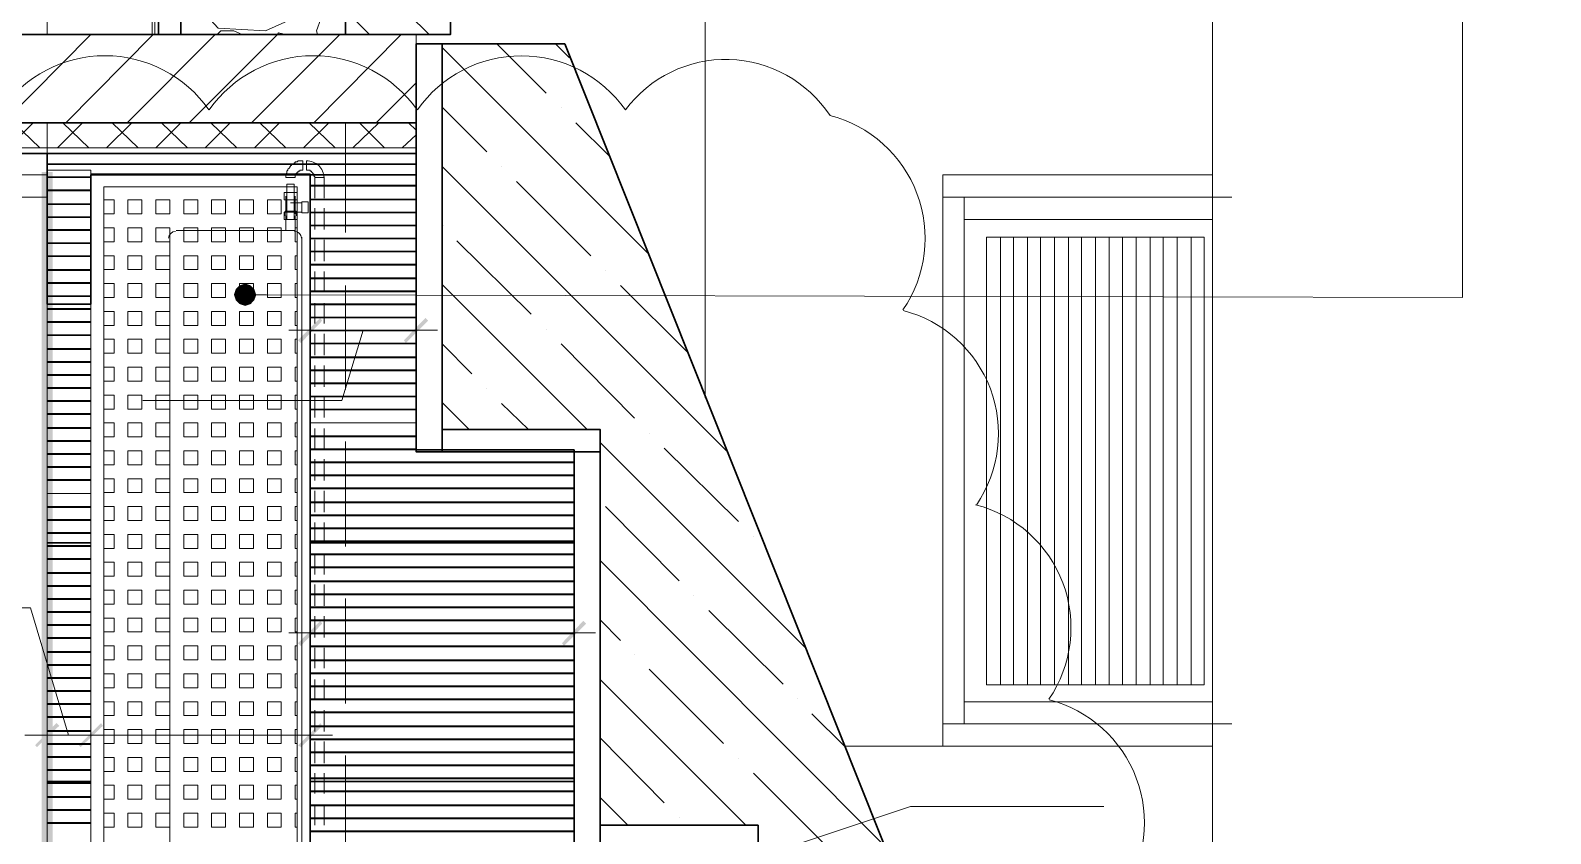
# Model space of a CAD drawing. Header units: millimetres. Extents: x -356862 to 418287, y 0 to 839748.
# Drawn here: x 35.966 to 38.692, y 13.884 to 15.324 of the extents above; entities that cross this region are included whole.
import ezdxf

# ---------------------------------------------------------------- set-up
doc = ezdxf.new("R2010")
doc.units = ezdxf.units.MM
doc.layers.add('PDF _Геометрия', color=7, linetype='Continuous', true_color=0xbababa)
doc.layers.add('PDF _Сплошная заливка', color=7, linetype='Continuous', true_color=0xf50000)

msp = doc.modelspace()

# ---------------------------------------------------------------- linework, layer by layer
at = {"layer": 'PDF _Геометрия', "color": 7, "lineweight": 5}
for points in [[(38.0859, 18.4717), (38.0859, 18.4034), (38.0859, 15.5352), (37.9709, 15.5068), (38.1992, 15.4502), (38.0859, 15.4218), (38.0859, 12.5519), (38.0859, 12.4836)], [(36.1843, 17.6784), (36.1843, 15.3168)], [(36.1893, 17.6784), (36.1893, 15.3168)], [(35.996, 17.3251), (35.996, 15.3168)], [(37.1759, 14.6652), (37.1759, 15.8518)], [(33.8694, 15.0652), (35.996, 15.0652), (35.996, 15.1585)], [(36.531, 15.1585), (36.531, 14.9619)], [(35.996, 15.0652), (35.996, 13.5452)], [(37.6026, 14.0402), (37.6026, 15.0652), (38.0859, 15.0652)], [(36.531, 14.8669), (36.531, 14.6802)], [(36.531, 14.5869), (36.531, 14.3985)], [(36.531, 14.3052), (36.531, 14.1169)], [(36.531, 14.0236), (36.531, 13.8369)], [(38.0859, 14.0402), (37.4259, 14.0402)]]:
    msp.add_lwpolyline(points, dxfattribs=at)
at = {"layer": 'PDF _Геометрия', "color": 7, "lineweight": 30}
for points in [[(38.0859, 16.0485), (36.7193, 16.0485), (36.7193, 17.8751), (36.531, 17.8751), (36.531, 15.3168), (36.7193, 15.3168), (36.7193, 15.8518), (38.0859, 15.8518)], [(36.196, 17.6784), (36.196, 15.3168), (36.236, 15.3168), (36.236, 17.6784)]]:
    msp.add_lwpolyline(points, dxfattribs=at)
at = {"layer": 'PDF _Геометрия', "color": 251, "lineweight": 20, "true_color": 0x545454}
msp.add_lwpolyline([(36.371, 14.8502), (36.3893, 14.8502), (38.5342, 14.8452), (38.5342, 14.9185), (38.5342, 17.0851)], dxfattribs=at)
at = {"layer": 'PDF _Геометрия', "lineweight": 5}
for points in [[(36.236, 15.4018), (36.3026, 15.3285), (36.3876, 15.3235), (36.4626, 15.3568), (36.4676, 15.4402), (36.3993, 15.5285), (36.2993, 15.5602), (36.236, 15.5218)], [(36.681, 15.3168), (36.531, 15.4652)], [(36.481, 15.3168), (36.4793, 15.3235), (36.5026, 15.3885), (36.531, 15.4018)], [(36.5743, 15.3168), (36.531, 15.3602)], [(36.346, 15.3168), (36.331, 15.3235), (36.3076, 15.3235), (36.301, 15.3168)], [(36.0743, 15.3168), (35.9177, 15.1585)], [(36.186, 15.3168), (36.0293, 15.1585)], [(36.2976, 15.3168), (36.1393, 15.1585)], [(36.251, 15.1585), (36.4093, 15.3168), (36.411, 15.3202), (36.4243, 15.3168)], [(36.521, 15.3168), (36.3626, 15.1585)], [(36.631, 15.3168), (36.4743, 15.1585)], [(36.891, 15.2118), (36.8026, 15.3002)], [(36.9326, 15.2752), (36.9076, 15.3002)], [(37.0743, 14.9235), (36.7043, 15.2935)], [(36.6576, 15.2302), (36.586, 15.1585)], [(36.7843, 15.1068), (36.7043, 15.1868)], [(36.9176, 15.1852), (36.9176, 15.1852)], [(37.0043, 15.0985), (36.9443, 15.1585)], [(37.2143, 14.5702), (36.7043, 15.0802)], [(36.811, 15.0802), (36.811, 15.0802)], [(36.971, 14.9202), (36.8376, 15.0535)], [(36.706, 14.9735), (36.706, 14.9735)], [(36.216, 14.9535), (36.216, 13.7169)], [(36.441, 14.9652), (36.2277, 14.9652)], [(36.4526, 13.7169), (36.4526, 14.9535)], [(36.8643, 14.8152), (36.731, 14.9469)], [(36.9976, 14.8935), (36.9976, 14.8935)], [(36.9643, 14.6085), (36.7043, 14.8685)], [(37.1443, 14.7469), (37.0243, 14.8669)], [(36.891, 14.7885), (36.891, 14.7885)], [(36.7576, 14.7085), (36.7043, 14.7619)], [(37.0493, 14.6285), (36.9176, 14.7619)], [(36.7843, 14.6819), (36.7843, 14.6819)], [(36.7526, 14.6085), (36.7043, 14.6569)], [(36.8593, 14.6085), (36.811, 14.6552)], [(37.076, 14.6019), (37.076, 14.6019)], [(37.3559, 14.2169), (36.9876, 14.5852)], [(37.2359, 14.4435), (37.1026, 14.5752)], [(37.1293, 14.3369), (36.9976, 14.4702)], [(37.2626, 14.4169), (37.2626, 14.4169)], [(37.4959, 13.8636), (36.9876, 14.3735)], [(37.1559, 14.3102), (37.1559, 14.3102)], [(37.0243, 14.2302), (36.9876, 14.2669)], [(37.3159, 14.1519), (37.1826, 14.2835)], [(37.0493, 14.2052), (37.0493, 14.2052)], [(37.2093, 14.0452), (37.076, 14.1785)], [(37.2493, 13.8986), (36.9876, 14.1602)], [(37.3409, 14.1252), (37.3409, 14.1252)], [(37.4259, 14.0402), (37.3676, 14.0986)], [(37.1026, 13.9386), (36.9876, 14.0552)], [(37.2359, 14.0186), (37.2359, 14.0186)], [(37.3943, 13.8602), (37.2626, 13.9919)], [(37.0376, 13.8986), (36.9876, 13.9486)], [(37.1293, 13.9119), (37.1293, 13.9119)]]:
    msp.add_lwpolyline(points, dxfattribs=at)
at = {"layer": 'PDF _Геометрия', "color": 8, "lineweight": 30, "true_color": 0x767676}
msp.add_lwpolyline([(36.531, 15.3168), (35.556, 15.3168), (35.556, 15.1585), (36.6576, 15.1585)], dxfattribs=at)
at = {"layer": 'PDF _Геометрия', "color": 7, "lineweight": 9}
msp.add_lwpolyline([(36.6576, 15.1585), (36.6576, 15.3168)], dxfattribs=at)
at = {"layer": 'PDF _Геометрия', "color": 7, "lineweight": 30}
for points in [[(36.6576, 15.3002), (36.6576, 14.5685), (36.7043, 14.5685), (36.7043, 15.3002)], [(39.5392, 8.2288), (39.5392, 7.5205), (40.0258, 7.5205), (36.9243, 15.3002), (36.7043, 15.3002), (36.7043, 14.6085), (36.9876, 14.6085), (36.9876, 13.8986), (37.2709, 13.8986), (37.2709, 13.1903), (37.5543, 13.1903), (37.5543, 12.482), (37.8376, 12.482), (37.8376, 11.772), (38.1209, 11.772), (38.1209, 11.0637), (38.4059, 11.0637), (38.4059, 10.3554), (38.6892, 10.3554), (38.6892, 9.6471), (38.9725, 9.6471), (38.9725, 8.9371), (39.2559, 8.9371), (39.2559, 8.2288)], [(36.7043, 14.5685), (36.9876, 14.5685), (36.9876, 14.6085), (36.7043, 14.6085)], [(36.941, 14.5685), (36.941, 13.8602), (36.9876, 13.8602), (36.9876, 14.5685)], [(36.9876, 13.8602), (37.2709, 13.8602), (37.2709, 13.8986), (36.9876, 13.8986)]]:
    msp.add_lwpolyline(points, close=True, dxfattribs=at)
at = {"layer": 'PDF _Геометрия', "color": 1, "lineweight": 20}
msp.add_lwpolyline([(37.4001, 15.1716, 0.52057), (37.033, 15.1816, 0.520571), (36.6601, 15.1819)], format="xyb", dxfattribs=at)
at = {"layer": 'PDF _Геометрия', "color": 84, "lineweight": 20, "true_color": 0x269900}
msp.add_lwpolyline([(36.6576, 15.1585), (36.6576, 15.1135), (35.556, 15.1135), (35.556, 15.1585)], close=True, dxfattribs=at)
at = {"layer": 'PDF _Геометрия', "color": 84, "lineweight": 30, "true_color": 0x269900}
msp.add_lwpolyline([(36.6576, 15.1585), (36.6576, 15.1035), (35.556, 15.1035), (35.556, 15.1585)], dxfattribs=at)
at = {"layer": 'PDF _Геометрия', "color": 92, "lineweight": 5, "true_color": 0x00b800}
for points in [[(35.971, 15.1585), (35.926, 15.1135)], [(35.9827, 15.1135), (35.936, 15.1585)], [(36.0593, 15.1585), (36.0143, 15.1135)], [(36.071, 15.1135), (36.0243, 15.1585)], [(36.1477, 15.1585), (36.1027, 15.1135)], [(36.1593, 15.1135), (36.1127, 15.1585)], [(36.236, 15.1585), (36.191, 15.1135)], [(36.2477, 15.1135), (36.201, 15.1585)], [(36.3243, 15.1585), (36.2793, 15.1135)], [(36.336, 15.1135), (36.2893, 15.1585)], [(36.4126, 15.1585), (36.3676, 15.1135)], [(36.4243, 15.1135), (36.3776, 15.1585)], [(36.501, 15.1585), (36.456, 15.1135)], [(36.5126, 15.1135), (36.466, 15.1585)], [(36.591, 15.1585), (36.5443, 15.1135)], [(36.601, 15.1135), (36.556, 15.1585)], [(36.6576, 15.1368), (36.6326, 15.1135)], [(36.6576, 15.1452), (36.6443, 15.1585)]]:
    msp.add_lwpolyline(points, dxfattribs=at)
at = {"layer": 'PDF _Геометрия', "color": 150, "lineweight": 30, "true_color": 0x0080ff}
for points in [[(35.996, 15.1035), (36.6576, 15.1035), (36.6576, 15.0652), (36.0743, 15.0652), (36.0743, 14.8335), (35.996, 14.8335)], [(36.941, 13.8636), (36.941, 14.1002), (36.941, 14.3352), (36.941, 14.5719), (36.6576, 14.5719), (36.6576, 14.8085), (36.6576, 15.0452), (36.6576, 15.0652), (36.4676, 15.0652), (36.4676, 13.5486), (36.941, 13.5486)]]:
    msp.add_lwpolyline(points, close=True, dxfattribs=at)
at = {"layer": 'PDF _Геометрия', "color": 254, "lineweight": 5, "true_color": 0xdcdcdc}
for points in [[(36.6576, 15.0852), (35.996, 15.0852)], [(36.6576, 15.0468), (36.4676, 15.0468)], [(36.6576, 15.0202), (36.4676, 15.0202)], [(36.6576, 14.9968), (36.4676, 14.9968)], [(36.6576, 14.9735), (36.4676, 14.9735)], [(36.6576, 14.9519), (36.4676, 14.9519)], [(37.7059, 14.9535), (37.7059, 14.1502)], [(37.7293, 14.9535), (37.7293, 14.1502)], [(37.7543, 14.9535), (37.7543, 14.1502)], [(37.7776, 14.9535), (37.7776, 14.1502)], [(37.8026, 14.9535), (37.8026, 14.1502)], [(37.8276, 14.9535), (37.8276, 14.1502)], [(37.8509, 14.9535), (37.8509, 14.1502)], [(37.8759, 14.9535), (37.8759, 14.1502)], [(37.9009, 14.9535), (37.9009, 14.1502)], [(37.9243, 14.9535), (37.9243, 14.1502)], [(37.9492, 14.9535), (37.9492, 14.1502)], [(37.9742, 14.9535), (37.9742, 14.1502)], [(37.9976, 14.9535), (37.9976, 14.1502)], [(38.0226, 14.9535), (38.0226, 14.1502)], [(38.0476, 14.9535), (38.0476, 14.1502)], [(36.6576, 14.9285), (36.4676, 14.9285)], [(36.6576, 14.9052), (36.4676, 14.9052)], [(36.6576, 14.8785), (36.4676, 14.8785)], [(36.6576, 14.8552), (36.4676, 14.8552)], [(36.6576, 14.8319), (36.4676, 14.8319)], [(36.0743, 14.8252), (35.996, 14.8252)], [(36.6576, 14.8102), (36.4676, 14.8102)], [(36.0743, 14.8019), (35.996, 14.8019)], [(36.0743, 14.7785), (35.996, 14.7785)], [(36.6576, 14.7869), (36.4676, 14.7869)], [(36.0743, 14.7519), (35.996, 14.7519)], [(36.6576, 14.7635), (36.4676, 14.7635)], [(36.0743, 14.7285), (35.996, 14.7285)], [(36.6576, 14.7369), (36.4676, 14.7369)], [(36.0743, 14.7052), (35.996, 14.7052)], [(36.6576, 14.7135), (36.4676, 14.7135)], [(36.0743, 14.6835), (35.996, 14.6835)], [(36.6576, 14.6902), (36.4676, 14.6902)], [(36.6576, 14.6685), (36.4676, 14.6685)], [(36.0743, 14.6602), (35.996, 14.6602)], [(36.6576, 14.6452), (36.4676, 14.6452)], [(36.0743, 14.6369), (35.996, 14.6369)], [(36.6576, 14.6202), (36.4676, 14.6202)], [(36.0743, 14.6102), (35.996, 14.6102)], [(36.0743, 14.5869), (35.996, 14.5869)], [(36.6576, 14.5952), (36.4676, 14.5952)], [(36.0743, 14.5635), (35.996, 14.5635)], [(36.6576, 14.5719), (36.4676, 14.5719)], [(36.0743, 14.5419), (35.996, 14.5419)], [(36.941, 14.5502), (36.4676, 14.5502)], [(36.0743, 14.5185), (35.996, 14.5185)], [(36.941, 14.5269), (36.4676, 14.5269)], [(36.0743, 14.4935), (35.996, 14.4935)], [(36.941, 14.5035), (36.4676, 14.5035)], [(36.0743, 14.4685), (35.996, 14.4685)], [(36.941, 14.4769), (36.4676, 14.4769)], [(36.941, 14.4535), (36.4676, 14.4535)], [(36.0743, 14.4452), (35.996, 14.4452)], [(36.0743, 14.4235), (35.996, 14.4235)], [(36.941, 14.4302), (36.4676, 14.4302)], [(36.0743, 14.4002), (35.996, 14.4002)], [(36.941, 14.4085), (36.4676, 14.4085)], [(36.0743, 14.3769), (35.996, 14.3769)], [(36.941, 14.3852), (36.4676, 14.3852)], [(36.0743, 14.3502), (35.996, 14.3502)], [(36.941, 14.3619), (36.4676, 14.3619)], [(36.0743, 14.3269), (35.996, 14.3269)], [(36.941, 14.3352), (36.4676, 14.3352)], [(36.0743, 14.3035), (35.996, 14.3035)], [(36.941, 14.3119), (36.4676, 14.3119)], [(36.941, 14.2885), (36.4676, 14.2885)], [(36.0743, 14.2819), (35.996, 14.2819)], [(36.941, 14.2669), (36.4676, 14.2669)], [(36.0743, 14.2585), (35.996, 14.2585)], [(36.0743, 14.2352), (35.996, 14.2352)], [(36.941, 14.2435), (36.4676, 14.2435)], [(36.0743, 14.2085), (35.996, 14.2085)], [(36.941, 14.2202), (36.4676, 14.2202)], [(36.0743, 14.1852), (35.996, 14.1852)], [(36.941, 14.1935), (36.4676, 14.1935)], [(36.0743, 14.1619), (35.996, 14.1619)], [(36.941, 14.1702), (36.4676, 14.1702)], [(36.0743, 14.1402), (35.996, 14.1402)], [(36.941, 14.1486), (36.4676, 14.1486)], [(36.941, 14.1252), (36.4676, 14.1252)], [(36.0743, 14.1169), (35.996, 14.1169)], [(36.941, 14.1019), (36.4676, 14.1019)], [(36.0743, 14.0936), (35.996, 14.0936)], [(36.941, 14.0752), (36.4676, 14.0752)], [(36.0743, 14.0669), (35.996, 14.0669)], [(36.0743, 14.0436), (35.996, 14.0436)], [(36.941, 14.0519), (36.4676, 14.0519)], [(36.0743, 14.0219), (35.996, 14.0219)], [(36.941, 14.0286), (36.4676, 14.0286)], [(36.0743, 13.9986), (35.996, 13.9986)], [(36.941, 14.0069), (36.4676, 14.0069)], [(36.0743, 13.9752), (35.996, 13.9752)], [(36.941, 13.9836), (36.4676, 13.9836)], [(36.941, 13.9602), (36.4676, 13.9602)], [(36.0743, 13.9486), (35.996, 13.9486)], [(36.941, 13.9336), (36.4676, 13.9336)], [(36.0743, 13.9252), (35.996, 13.9252)], [(36.941, 13.9102), (36.4676, 13.9102)], [(36.0743, 13.9019), (35.996, 13.9019)], [(36.941, 13.8869), (36.4676, 13.8869)]]:
    msp.add_lwpolyline(points, dxfattribs=at)
for points in [[(35.996, 15.0835), (36.6576, 15.0835)], [(35.996, 15.0618), (36.0743, 15.0618)], [(35.996, 15.0602), (36.0743, 15.0602)], [(35.996, 15.0602), (36.0743, 15.0602)], [(35.996, 15.0385), (36.0743, 15.0385)], [(35.996, 15.0368), (36.0743, 15.0368)], [(35.996, 15.0368), (36.0743, 15.0368)], [(36.4676, 15.0452), (36.6576, 15.0452)], [(35.996, 15.0135), (36.0743, 15.0135)], [(35.996, 15.0135), (36.0743, 15.0135)], [(35.996, 15.0118), (36.0743, 15.0118)], [(36.4676, 15.0218), (36.6576, 15.0218)], [(36.4676, 14.9985), (36.6576, 14.9985)], [(35.996, 14.9902), (36.0743, 14.9902)], [(35.996, 14.9902), (36.0743, 14.9902)], [(35.996, 14.9885), (36.0743, 14.9885)], [(36.4676, 14.9752), (36.6576, 14.9752)], [(35.996, 14.9669), (36.0743, 14.9669)], [(35.996, 14.9669), (36.0743, 14.9669)], [(35.996, 14.9652), (36.0743, 14.9652)], [(35.996, 14.9435), (36.0743, 14.9435)], [(35.996, 14.9419), (36.0743, 14.9419)], [(35.996, 14.9419), (36.0743, 14.9419)], [(36.4676, 14.9502), (36.6576, 14.9502)], [(37.6809, 14.9535), (38.0709, 14.9535), (38.0709, 14.1502), (37.6809, 14.1502)], [(35.996, 14.9202), (36.0743, 14.9202)], [(35.996, 14.9185), (36.0743, 14.9185)], [(35.996, 14.9185), (36.0743, 14.9185)], [(36.4676, 14.9269), (36.6576, 14.9269)], [(35.996, 14.8952), (36.0743, 14.8952)], [(35.996, 14.8952), (36.0743, 14.8952)], [(35.996, 14.8935), (36.0743, 14.8935)], [(36.4676, 14.9035), (36.6576, 14.9035)], [(35.996, 14.8719), (36.0743, 14.8719)], [(35.996, 14.8719), (36.0743, 14.8719)], [(35.996, 14.8702), (36.0743, 14.8702)], [(36.4676, 14.8802), (36.6576, 14.8802)], [(35.996, 14.8485), (36.0743, 14.8485)], [(35.996, 14.8485), (36.0743, 14.8485)], [(35.996, 14.8469), (36.0743, 14.8469)], [(36.4676, 14.8569), (36.6576, 14.8569)], [(36.4676, 14.8335), (36.6576, 14.8335)], [(35.996, 14.8235), (36.0743, 14.8235)], [(36.4676, 14.8085), (36.6576, 14.8085)], [(35.996, 14.8002), (36.0743, 14.8002)], [(35.996, 14.7769), (36.0743, 14.7769)], [(36.4676, 14.7852), (36.6576, 14.7852)], [(35.996, 14.7535), (36.0743, 14.7535)], [(36.4676, 14.7619), (36.6576, 14.7619)], [(35.996, 14.7302), (36.0743, 14.7302)], [(36.4676, 14.7385), (36.6576, 14.7385)], [(35.996, 14.7069), (36.0743, 14.7069)], [(36.4676, 14.7152), (36.6576, 14.7152)], [(35.996, 14.6819), (36.0743, 14.6819)], [(36.4676, 14.6919), (36.6576, 14.6919)], [(35.996, 14.6585), (36.0743, 14.6585)], [(36.4676, 14.6669), (36.6576, 14.6669)], [(36.4676, 14.6435), (36.6576, 14.6435)], [(35.996, 14.6352), (36.0743, 14.6352)], [(36.4676, 14.6202), (36.6576, 14.6202)], [(35.996, 14.6119), (36.0743, 14.6119)], [(35.996, 14.5885), (36.0743, 14.5885)], [(36.4676, 14.5969), (36.6576, 14.5969)], [(35.996, 14.5652), (36.0743, 14.5652)], [(36.4676, 14.5735), (36.6576, 14.5735)], [(35.996, 14.5402), (36.0743, 14.5402)], [(36.4676, 14.5485), (36.941, 14.5485)], [(35.996, 14.5169), (36.0743, 14.5169)], [(36.4676, 14.5252), (36.941, 14.5252)], [(35.996, 14.4935), (36.0743, 14.4935)], [(36.4676, 14.5019), (36.941, 14.5019)], [(36.4676, 14.4785), (36.941, 14.4785)], [(35.996, 14.4702), (36.0743, 14.4702)], [(36.4676, 14.4552), (36.941, 14.4552)], [(35.996, 14.4469), (36.0743, 14.4469)], [(36.4676, 14.4319), (36.941, 14.4319)], [(35.996, 14.4219), (36.0743, 14.4219)], [(35.996, 14.3985), (36.0743, 14.3985)], [(36.4676, 14.4069), (36.941, 14.4069)], [(35.996, 14.3752), (36.0743, 14.3752)], [(36.4676, 14.3835), (36.941, 14.3835)], [(35.996, 14.3519), (36.0743, 14.3519)], [(36.4676, 14.3602), (36.941, 14.3602)], [(35.996, 14.3285), (36.0743, 14.3285)], [(36.4676, 14.3369), (36.941, 14.3369)], [(36.4676, 14.3135), (36.941, 14.3135)], [(35.996, 14.3052), (36.0743, 14.3052)], [(36.4676, 14.2902), (36.941, 14.2902)], [(35.996, 14.2802), (36.0743, 14.2802)], [(36.4676, 14.2652), (36.941, 14.2652)], [(35.996, 14.2569), (36.0743, 14.2569)], [(35.996, 14.2335), (36.0743, 14.2335)], [(36.4676, 14.2419), (36.941, 14.2419)], [(35.996, 14.2102), (36.0743, 14.2102)], [(36.4676, 14.2185), (36.941, 14.2185)], [(35.996, 14.1869), (36.0743, 14.1869)], [(36.4676, 14.1952), (36.941, 14.1952)], [(35.996, 14.1636), (36.0743, 14.1636)], [(36.4676, 14.1719), (36.941, 14.1719)], [(35.996, 14.1386), (36.0743, 14.1386)], [(36.4676, 14.1469), (36.941, 14.1469)], [(36.4676, 14.1236), (36.941, 14.1236)], [(35.996, 14.1152), (36.0743, 14.1152)], [(36.4676, 14.1002), (36.941, 14.1002)], [(35.996, 14.0919), (36.0743, 14.0919)], [(35.996, 14.0686), (36.0743, 14.0686)], [(36.4676, 14.0769), (36.941, 14.0769)], [(35.996, 14.0452), (36.0743, 14.0452)], [(36.4676, 14.0536), (36.941, 14.0536)], [(35.996, 14.0202), (36.0743, 14.0202)], [(36.4676, 14.0302), (36.941, 14.0302)], [(35.996, 13.9969), (36.0743, 13.9969)], [(36.4676, 14.0052), (36.941, 14.0052)], [(35.996, 13.9736), (36.0743, 13.9736)], [(36.4676, 13.9819), (36.941, 13.9819)], [(35.996, 13.9502), (36.0743, 13.9502)], [(36.4676, 13.9586), (36.941, 13.9586)], [(36.4676, 13.9352), (36.941, 13.9352)], [(35.996, 13.9269), (36.0743, 13.9269)], [(36.4676, 13.9119), (36.941, 13.9119)], [(35.996, 13.9036), (36.0743, 13.9036)], [(36.4676, 13.8886), (36.941, 13.8886)]]:
    msp.add_lwpolyline(points, close=True, dxfattribs=at)
at = {"layer": 'PDF _Геометрия', "color": 1, "lineweight": 5}
for points in [[(36.426, 15.0602), (36.4243, 15.0602), (36.441, 15.0602), (36.441, 15.0618), (36.441, 15.0635), (36.441, 15.0652), (36.4426, 15.0652), (36.4426, 15.0668), (36.4426, 15.0685), (36.4443, 15.0685), (36.4443, 15.0702), (36.446, 15.0702), (36.446, 15.0718), (36.4476, 15.0718), (36.4493, 15.0718), (36.4493, 15.0735), (36.451, 15.0735), (36.4526, 15.0735), (36.4543, 15.0735), (36.4543, 15.0902), (36.4526, 15.0902), (36.451, 15.0902), (36.4493, 15.0902), (36.4476, 15.0902), (36.446, 15.0902), (36.4443, 15.0885), (36.4426, 15.0885), (36.441, 15.0885), (36.441, 15.0868), (36.4393, 15.0868), (36.4393, 15.0852), (36.4376, 15.0852), (36.436, 15.0852), (36.436, 15.0835), (36.4343, 15.0835), (36.4343, 15.0818), (36.4326, 15.0818), (36.4326, 15.0802), (36.431, 15.0802), (36.431, 15.0785), (36.4293, 15.0768), (36.4276, 15.0752), (36.4276, 15.0735), (36.426, 15.0718), (36.426, 15.0702), (36.426, 15.0685), (36.4243, 15.0668), (36.4243, 15.0652), (36.4243, 15.0635), (36.4243, 15.0618), (36.4243, 15.0602)], [(36.4543, 15.0902), (36.4543, 15.0902)], [(36.461, 15.0902), (36.461, 15.0902)], [(36.4543, 15.0735), (36.4543, 15.0735)], [(36.461, 15.0735), (36.461, 15.0735)], [(36.4243, 15.0268), (36.4243, 15.0002)], [(36.4526, 14.9985), (36.4393, 14.9985), (36.4393, 14.9852), (36.4393, 15.0485), (36.4326, 15.0485), (36.426, 15.0485), (36.426, 14.9852), (36.426, 14.9985)], [(36.426, 15.0335), (36.426, 15.0202)], [(36.4393, 15.0335), (36.4393, 15.0202)], [(36.441, 15.0002), (36.441, 15.0268)], [(36.4426, 14.9919), (36.4426, 15.0002), (36.4326, 15.0002), (36.4226, 15.0002), (36.4226, 14.9919)], [(36.4526, 15.0152), (36.4326, 15.0152)]]:
    msp.add_lwpolyline(points, dxfattribs=at)
msp.add_lwpolyline([(36.461, 15.0902), (36.461, 15.0735), (36.4626, 15.0735), (36.4643, 15.0735), (36.466, 15.0735), (36.4676, 15.0735), (36.4676, 15.0718), (36.4693, 15.0718), (36.471, 15.0702), (36.4726, 15.0685), (36.4726, 15.0668), (36.4743, 15.0668), (36.4743, 15.0652), (36.4743, 15.0635), (36.476, 15.0618), (36.476, 15.0602), (36.4926, 15.0602, 0.414214)], format="xyb", close=True, dxfattribs=at)
at = {"layer": 'PDF _Геометрия', "color": 161, "lineweight": 9, "true_color": 0x7f9fff}
msp.add_lwpolyline([(35.996, 13.5452), (35.996, 15.0735), (36.0743, 15.0735), (36.0743, 13.5452)], close=True, dxfattribs=at)
at = {"layer": 'PDF _Геометрия', "color": 6, "lineweight": 9}
for points in [[(36.0743, 13.5452), (36.0743, 15.0668), (36.4676, 15.0668), (36.4676, 13.5452)], [(36.0977, 13.5686), (36.0977, 15.0435), (36.4443, 15.0435), (36.4443, 13.5686)]]:
    msp.add_lwpolyline(points, close=True, dxfattribs=at)
at = {"layer": 'PDF _Геометрия', "color": 252, "lineweight": 5, "true_color": 0x989898}
for points in [[(36.4926, 15.0235), (36.4926, 15.0602), (36.4843, 15.0602), (36.476, 15.0602), (36.476, 15.0235)], [(35.996, 15.0252), (35.936, 15.0252)], [(38.1209, 14.0802), (37.6026, 14.0802), (37.6409, 14.0802), (37.6409, 15.0252), (37.6026, 15.0252), (38.1209, 15.0252)], [(38.0859, 14.9852), (37.6409, 14.9852), (37.6409, 15.0252), (38.0859, 15.0252)], [(36.476, 15.0052), (36.476, 14.9669)], [(36.4926, 14.9669), (36.4926, 15.0052)], [(36.4243, 14.9919), (36.4243, 14.9652)], [(36.441, 14.9652), (36.441, 14.9919)], [(36.476, 14.9485), (36.476, 14.9102)], [(36.4926, 14.9102), (36.4926, 14.9485)], [(36.476, 14.8919), (36.476, 14.8552)], [(36.4926, 14.8552), (36.4926, 14.8919)], [(36.476, 14.8352), (36.476, 14.7985)], [(36.4926, 14.7985), (36.4926, 14.8352)], [(36.476, 14.7802), (36.476, 14.7419)], [(36.4926, 14.7419), (36.4926, 14.7802)], [(36.476, 14.7235), (36.476, 14.6852)], [(36.4926, 14.6852), (36.4926, 14.7235)], [(36.476, 14.6669), (36.476, 14.6302)], [(36.4926, 14.6302), (36.4926, 14.6669)], [(36.476, 14.6102), (36.476, 14.5735)], [(36.4926, 14.5735), (36.4926, 14.6102)], [(36.476, 14.5552), (36.476, 14.5169)], [(36.4926, 14.5169), (36.4926, 14.5552)], [(36.476, 14.4985), (36.476, 14.4602)], [(36.4926, 14.4602), (36.4926, 14.4985)], [(36.476, 14.4419), (36.476, 14.4052)], [(36.4926, 14.4052), (36.4926, 14.4419)], [(36.476, 14.3852), (36.476, 14.3485)], [(36.4926, 14.3485), (36.4926, 14.3852)], [(36.476, 14.3302), (36.476, 14.2919)], [(36.4926, 14.2919), (36.4926, 14.3302)], [(36.476, 14.2735), (36.476, 14.2352)], [(36.4926, 14.2352), (36.4926, 14.2735)], [(36.476, 14.2169), (36.476, 14.1802)], [(36.4926, 14.1802), (36.4926, 14.2169)], [(36.476, 14.1602), (36.476, 14.1236)], [(36.4926, 14.1236), (36.4926, 14.1602)], [(36.476, 14.1052), (36.476, 14.0669)], [(36.4926, 14.0669), (36.4926, 14.1052)], [(38.0859, 14.0802), (37.6409, 14.0802), (37.6409, 14.1202), (38.0859, 14.1202)], [(36.476, 14.0486), (36.476, 14.0102)], [(36.4926, 14.0102), (36.4926, 14.0486)], [(36.476, 13.9919), (36.476, 13.9552)], [(36.4926, 13.9552), (36.4926, 13.9919)], [(36.476, 13.9352), (36.476, 13.8986)], [(36.4926, 13.8986), (36.4926, 13.9352)]]:
    msp.add_lwpolyline(points, dxfattribs=at)
at = {"layer": 'PDF _Геометрия', "color": 1, "lineweight": 5}
for points in [[(36.4443, 15.0202), (36.4393, 15.0202), (36.426, 15.0202), (36.421, 15.0202), (36.421, 15.0335), (36.426, 15.0335), (36.4393, 15.0335), (36.4443, 15.0335)], [(36.421, 14.9852), (36.421, 14.9985), (36.426, 14.9985), (36.4393, 14.9985), (36.4443, 14.9985), (36.4443, 14.9852), (36.4393, 14.9852), (36.426, 14.9852)], [(36.4526, 14.9968), (36.4643, 14.9968), (36.4643, 15.0168), (36.4526, 15.0168)]]:
    msp.add_lwpolyline(points, close=True, dxfattribs=at)
at = {"layer": 'PDF _Геометрия', "color": 6, "lineweight": 5}
for points in [[(36.0977, 14.9952), (36.116, 14.9952), (36.116, 15.0202), (36.0977, 15.0202)], [(36.4443, 14.9952), (36.441, 14.9952), (36.441, 15.0202), (36.4443, 15.0202)], [(36.0977, 14.9452), (36.116, 14.9452), (36.116, 14.9702), (36.0977, 14.9702)], [(36.4443, 14.9452), (36.441, 14.9452), (36.441, 14.9702), (36.4443, 14.9702)], [(36.0977, 14.8952), (36.116, 14.8952), (36.116, 14.9202), (36.0977, 14.9202)], [(36.4443, 14.8952), (36.441, 14.8952), (36.441, 14.9202), (36.4443, 14.9202)], [(36.0977, 14.8452), (36.116, 14.8452), (36.116, 14.8702), (36.0977, 14.8702)], [(36.4443, 14.8452), (36.441, 14.8452), (36.441, 14.8702), (36.4443, 14.8702)], [(36.0977, 14.7952), (36.116, 14.7952), (36.116, 14.8202), (36.0977, 14.8202)], [(36.4443, 14.7952), (36.441, 14.7952), (36.441, 14.8202), (36.4443, 14.8202)], [(36.0977, 14.7452), (36.116, 14.7452), (36.116, 14.7702), (36.0977, 14.7702)], [(36.4443, 14.7452), (36.441, 14.7452), (36.441, 14.7702), (36.4443, 14.7702)], [(36.0977, 14.6952), (36.116, 14.6952), (36.116, 14.7202), (36.0977, 14.7202)], [(36.4443, 14.6952), (36.441, 14.6952), (36.441, 14.7202), (36.4443, 14.7202)], [(36.0977, 14.6452), (36.116, 14.6452), (36.116, 14.6702), (36.0977, 14.6702)], [(36.4443, 14.6452), (36.441, 14.6452), (36.441, 14.6702), (36.4443, 14.6702)], [(36.0977, 14.5952), (36.116, 14.5952), (36.116, 14.6202), (36.0977, 14.6202)], [(36.4443, 14.5952), (36.441, 14.5952), (36.441, 14.6202), (36.4443, 14.6202)], [(36.0977, 14.5452), (36.116, 14.5452), (36.116, 14.5702), (36.0977, 14.5702)], [(36.4443, 14.5452), (36.441, 14.5452), (36.441, 14.5702), (36.4443, 14.5702)], [(36.0977, 14.4952), (36.116, 14.4952), (36.116, 14.5202), (36.0977, 14.5202)], [(36.4443, 14.4952), (36.441, 14.4952), (36.441, 14.5202), (36.4443, 14.5202)], [(36.0977, 14.4452), (36.116, 14.4452), (36.116, 14.4702), (36.0977, 14.4702)], [(36.4443, 14.4452), (36.441, 14.4452), (36.441, 14.4702), (36.4443, 14.4702)], [(36.0977, 14.3952), (36.116, 14.3952), (36.116, 14.4202), (36.0977, 14.4202)], [(36.4443, 14.3952), (36.441, 14.3952), (36.441, 14.4202), (36.4443, 14.4202)], [(36.0977, 14.3452), (36.116, 14.3452), (36.116, 14.3702), (36.0977, 14.3702)], [(36.4443, 14.3452), (36.441, 14.3452), (36.441, 14.3702), (36.4443, 14.3702)], [(36.0977, 14.2952), (36.116, 14.2952), (36.116, 14.3202), (36.0977, 14.3202)], [(36.4443, 14.2952), (36.441, 14.2952), (36.441, 14.3202), (36.4443, 14.3202)], [(36.0977, 14.2452), (36.116, 14.2452), (36.116, 14.2702), (36.0977, 14.2702)], [(36.4443, 14.2452), (36.441, 14.2452), (36.441, 14.2702), (36.4443, 14.2702)], [(36.0977, 14.1952), (36.116, 14.1952), (36.116, 14.2202), (36.0977, 14.2202)], [(36.4443, 14.1952), (36.441, 14.1952), (36.441, 14.2202), (36.4443, 14.2202)], [(36.0977, 14.1452), (36.116, 14.1452), (36.116, 14.1702), (36.0977, 14.1702)], [(36.4443, 14.1452), (36.441, 14.1452), (36.441, 14.1702), (36.4443, 14.1702)], [(36.0977, 14.0952), (36.116, 14.0952), (36.116, 14.1202), (36.0977, 14.1202)], [(36.4443, 14.0952), (36.441, 14.0952), (36.441, 14.1202), (36.4443, 14.1202)], [(36.0977, 14.0452), (36.116, 14.0452), (36.116, 14.0702), (36.0977, 14.0702)], [(36.4443, 14.0452), (36.441, 14.0452), (36.441, 14.0702), (36.4443, 14.0702)], [(36.0977, 13.9952), (36.116, 13.9952), (36.116, 14.0202), (36.0977, 14.0202)], [(36.4443, 13.9952), (36.441, 13.9952), (36.441, 14.0202), (36.4443, 14.0202)], [(36.0977, 13.9452), (36.116, 13.9452), (36.116, 13.9702), (36.0977, 13.9702)], [(36.4443, 13.9452), (36.441, 13.9452), (36.441, 13.9702), (36.4443, 13.9702)], [(36.0977, 13.8952), (36.116, 13.8952), (36.116, 13.9202), (36.0977, 13.9202)], [(36.4443, 13.8952), (36.441, 13.8952), (36.441, 13.9202), (36.4443, 13.9202)]]:
    msp.add_lwpolyline(points, dxfattribs=at)
for points in [[(36.141, 15.0202), (36.166, 15.0202), (36.166, 14.9952), (36.141, 14.9952)], [(36.191, 15.0202), (36.216, 15.0202), (36.216, 14.9952), (36.191, 14.9952)], [(36.241, 15.0202), (36.266, 15.0202), (36.266, 14.9952), (36.241, 14.9952)], [(36.291, 15.0202), (36.316, 15.0202), (36.316, 14.9952), (36.291, 14.9952)], [(36.341, 15.0202), (36.366, 15.0202), (36.366, 14.9952), (36.341, 14.9952)], [(36.391, 15.0202), (36.416, 15.0202), (36.416, 14.9952), (36.391, 14.9952)], [(36.141, 14.9702), (36.166, 14.9702), (36.166, 14.9452), (36.141, 14.9452)], [(36.191, 14.9702), (36.216, 14.9702), (36.216, 14.9452), (36.191, 14.9452)], [(36.241, 14.9702), (36.266, 14.9702), (36.266, 14.9452), (36.241, 14.9452)], [(36.291, 14.9702), (36.316, 14.9702), (36.316, 14.9452), (36.291, 14.9452)], [(36.341, 14.9702), (36.366, 14.9702), (36.366, 14.9452), (36.341, 14.9452)], [(36.391, 14.9702), (36.416, 14.9702), (36.416, 14.9452), (36.391, 14.9452)], [(36.141, 14.9202), (36.166, 14.9202), (36.166, 14.8952), (36.141, 14.8952)], [(36.191, 14.9202), (36.216, 14.9202), (36.216, 14.8952), (36.191, 14.8952)], [(36.241, 14.9202), (36.266, 14.9202), (36.266, 14.8952), (36.241, 14.8952)], [(36.291, 14.9202), (36.316, 14.9202), (36.316, 14.8952), (36.291, 14.8952)], [(36.341, 14.9202), (36.366, 14.9202), (36.366, 14.8952), (36.341, 14.8952)], [(36.391, 14.9202), (36.416, 14.9202), (36.416, 14.8952), (36.391, 14.8952)], [(36.141, 14.8702), (36.166, 14.8702), (36.166, 14.8452), (36.141, 14.8452)], [(36.191, 14.8702), (36.216, 14.8702), (36.216, 14.8452), (36.191, 14.8452)], [(36.241, 14.8702), (36.266, 14.8702), (36.266, 14.8452), (36.241, 14.8452)], [(36.291, 14.8702), (36.316, 14.8702), (36.316, 14.8452), (36.291, 14.8452)], [(36.341, 14.8702), (36.366, 14.8702), (36.366, 14.8452), (36.341, 14.8452)], [(36.391, 14.8702), (36.416, 14.8702), (36.416, 14.8452), (36.391, 14.8452)], [(36.141, 14.8202), (36.166, 14.8202), (36.166, 14.7952), (36.141, 14.7952)], [(36.191, 14.8202), (36.216, 14.8202), (36.216, 14.7952), (36.191, 14.7952)], [(36.241, 14.8202), (36.266, 14.8202), (36.266, 14.7952), (36.241, 14.7952)], [(36.291, 14.8202), (36.316, 14.8202), (36.316, 14.7952), (36.291, 14.7952)], [(36.341, 14.8202), (36.366, 14.8202), (36.366, 14.7952), (36.341, 14.7952)], [(36.391, 14.8202), (36.416, 14.8202), (36.416, 14.7952), (36.391, 14.7952)], [(36.141, 14.7702), (36.166, 14.7702), (36.166, 14.7452), (36.141, 14.7452)], [(36.191, 14.7702), (36.216, 14.7702), (36.216, 14.7452), (36.191, 14.7452)], [(36.241, 14.7702), (36.266, 14.7702), (36.266, 14.7452), (36.241, 14.7452)], [(36.291, 14.7702), (36.316, 14.7702), (36.316, 14.7452), (36.291, 14.7452)], [(36.341, 14.7702), (36.366, 14.7702), (36.366, 14.7452), (36.341, 14.7452)], [(36.391, 14.7702), (36.416, 14.7702), (36.416, 14.7452), (36.391, 14.7452)], [(36.141, 14.7202), (36.166, 14.7202), (36.166, 14.6952), (36.141, 14.6952)], [(36.191, 14.7202), (36.216, 14.7202), (36.216, 14.6952), (36.191, 14.6952)], [(36.241, 14.7202), (36.266, 14.7202), (36.266, 14.6952), (36.241, 14.6952)], [(36.291, 14.7202), (36.316, 14.7202), (36.316, 14.6952), (36.291, 14.6952)], [(36.341, 14.7202), (36.366, 14.7202), (36.366, 14.6952), (36.341, 14.6952)], [(36.391, 14.7202), (36.416, 14.7202), (36.416, 14.6952), (36.391, 14.6952)], [(36.141, 14.6702), (36.166, 14.6702), (36.166, 14.6452), (36.141, 14.6452)], [(36.191, 14.6702), (36.216, 14.6702), (36.216, 14.6452), (36.191, 14.6452)], [(36.241, 14.6702), (36.266, 14.6702), (36.266, 14.6452), (36.241, 14.6452)], [(36.291, 14.6702), (36.316, 14.6702), (36.316, 14.6452), (36.291, 14.6452)], [(36.341, 14.6702), (36.366, 14.6702), (36.366, 14.6452), (36.341, 14.6452)], [(36.391, 14.6702), (36.416, 14.6702), (36.416, 14.6452), (36.391, 14.6452)], [(36.141, 14.6202), (36.166, 14.6202), (36.166, 14.5952), (36.141, 14.5952)], [(36.191, 14.6202), (36.216, 14.6202), (36.216, 14.5952), (36.191, 14.5952)], [(36.241, 14.6202), (36.266, 14.6202), (36.266, 14.5952), (36.241, 14.5952)], [(36.291, 14.6202), (36.316, 14.6202), (36.316, 14.5952), (36.291, 14.5952)], [(36.341, 14.6202), (36.366, 14.6202), (36.366, 14.5952), (36.341, 14.5952)], [(36.391, 14.6202), (36.416, 14.6202), (36.416, 14.5952), (36.391, 14.5952)], [(36.141, 14.5702), (36.166, 14.5702), (36.166, 14.5452), (36.141, 14.5452)], [(36.191, 14.5702), (36.216, 14.5702), (36.216, 14.5452), (36.191, 14.5452)], [(36.241, 14.5702), (36.266, 14.5702), (36.266, 14.5452), (36.241, 14.5452)], [(36.291, 14.5702), (36.316, 14.5702), (36.316, 14.5452), (36.291, 14.5452)], [(36.341, 14.5702), (36.366, 14.5702), (36.366, 14.5452), (36.341, 14.5452)], [(36.391, 14.5702), (36.416, 14.5702), (36.416, 14.5452), (36.391, 14.5452)], [(36.141, 14.5202), (36.166, 14.5202), (36.166, 14.4952), (36.141, 14.4952)], [(36.191, 14.5202), (36.216, 14.5202), (36.216, 14.4952), (36.191, 14.4952)], [(36.241, 14.5202), (36.266, 14.5202), (36.266, 14.4952), (36.241, 14.4952)], [(36.291, 14.5202), (36.316, 14.5202), (36.316, 14.4952), (36.291, 14.4952)], [(36.341, 14.5202), (36.366, 14.5202), (36.366, 14.4952), (36.341, 14.4952)], [(36.391, 14.5202), (36.416, 14.5202), (36.416, 14.4952), (36.391, 14.4952)], [(36.141, 14.4702), (36.166, 14.4702), (36.166, 14.4452), (36.141, 14.4452)], [(36.191, 14.4702), (36.216, 14.4702), (36.216, 14.4452), (36.191, 14.4452)], [(36.241, 14.4702), (36.266, 14.4702), (36.266, 14.4452), (36.241, 14.4452)], [(36.291, 14.4702), (36.316, 14.4702), (36.316, 14.4452), (36.291, 14.4452)], [(36.341, 14.4702), (36.366, 14.4702), (36.366, 14.4452), (36.341, 14.4452)], [(36.391, 14.4702), (36.416, 14.4702), (36.416, 14.4452), (36.391, 14.4452)], [(36.141, 14.4202), (36.166, 14.4202), (36.166, 14.3952), (36.141, 14.3952)], [(36.191, 14.4202), (36.216, 14.4202), (36.216, 14.3952), (36.191, 14.3952)], [(36.241, 14.4202), (36.266, 14.4202), (36.266, 14.3952), (36.241, 14.3952)], [(36.291, 14.4202), (36.316, 14.4202), (36.316, 14.3952), (36.291, 14.3952)], [(36.341, 14.4202), (36.366, 14.4202), (36.366, 14.3952), (36.341, 14.3952)], [(36.391, 14.4202), (36.416, 14.4202), (36.416, 14.3952), (36.391, 14.3952)], [(36.141, 14.3702), (36.166, 14.3702), (36.166, 14.3452), (36.141, 14.3452)], [(36.191, 14.3702), (36.216, 14.3702), (36.216, 14.3452), (36.191, 14.3452)], [(36.241, 14.3702), (36.266, 14.3702), (36.266, 14.3452), (36.241, 14.3452)], [(36.291, 14.3702), (36.316, 14.3702), (36.316, 14.3452), (36.291, 14.3452)], [(36.341, 14.3702), (36.366, 14.3702), (36.366, 14.3452), (36.341, 14.3452)], [(36.391, 14.3702), (36.416, 14.3702), (36.416, 14.3452), (36.391, 14.3452)], [(36.141, 14.3202), (36.166, 14.3202), (36.166, 14.2952), (36.141, 14.2952)], [(36.191, 14.3202), (36.216, 14.3202), (36.216, 14.2952), (36.191, 14.2952)], [(36.241, 14.3202), (36.266, 14.3202), (36.266, 14.2952), (36.241, 14.2952)], [(36.291, 14.3202), (36.316, 14.3202), (36.316, 14.2952), (36.291, 14.2952)], [(36.341, 14.3202), (36.366, 14.3202), (36.366, 14.2952), (36.341, 14.2952)], [(36.391, 14.3202), (36.416, 14.3202), (36.416, 14.2952), (36.391, 14.2952)], [(36.141, 14.2702), (36.166, 14.2702), (36.166, 14.2452), (36.141, 14.2452)], [(36.191, 14.2702), (36.216, 14.2702), (36.216, 14.2452), (36.191, 14.2452)], [(36.241, 14.2702), (36.266, 14.2702), (36.266, 14.2452), (36.241, 14.2452)], [(36.291, 14.2702), (36.316, 14.2702), (36.316, 14.2452), (36.291, 14.2452)], [(36.341, 14.2702), (36.366, 14.2702), (36.366, 14.2452), (36.341, 14.2452)], [(36.391, 14.2702), (36.416, 14.2702), (36.416, 14.2452), (36.391, 14.2452)], [(36.141, 14.2202), (36.166, 14.2202), (36.166, 14.1952), (36.141, 14.1952)], [(36.191, 14.2202), (36.216, 14.2202), (36.216, 14.1952), (36.191, 14.1952)], [(36.241, 14.2202), (36.266, 14.2202), (36.266, 14.1952), (36.241, 14.1952)], [(36.291, 14.2202), (36.316, 14.2202), (36.316, 14.1952), (36.291, 14.1952)], [(36.341, 14.2202), (36.366, 14.2202), (36.366, 14.1952), (36.341, 14.1952)], [(36.391, 14.2202), (36.416, 14.2202), (36.416, 14.1952), (36.391, 14.1952)], [(36.141, 14.1702), (36.166, 14.1702), (36.166, 14.1452), (36.141, 14.1452)], [(36.191, 14.1702), (36.216, 14.1702), (36.216, 14.1452), (36.191, 14.1452)], [(36.241, 14.1702), (36.266, 14.1702), (36.266, 14.1452), (36.241, 14.1452)], [(36.291, 14.1702), (36.316, 14.1702), (36.316, 14.1452), (36.291, 14.1452)], [(36.341, 14.1702), (36.366, 14.1702), (36.366, 14.1452), (36.341, 14.1452)], [(36.391, 14.1702), (36.416, 14.1702), (36.416, 14.1452), (36.391, 14.1452)], [(36.141, 14.1202), (36.166, 14.1202), (36.166, 14.0952), (36.141, 14.0952)], [(36.191, 14.1202), (36.216, 14.1202), (36.216, 14.0952), (36.191, 14.0952)], [(36.241, 14.1202), (36.266, 14.1202), (36.266, 14.0952), (36.241, 14.0952)], [(36.291, 14.1202), (36.316, 14.1202), (36.316, 14.0952), (36.291, 14.0952)], [(36.341, 14.1202), (36.366, 14.1202), (36.366, 14.0952), (36.341, 14.0952)], [(36.391, 14.1202), (36.416, 14.1202), (36.416, 14.0952), (36.391, 14.0952)], [(36.141, 14.0702), (36.166, 14.0702), (36.166, 14.0452), (36.141, 14.0452)], [(36.191, 14.0702), (36.216, 14.0702), (36.216, 14.0452), (36.191, 14.0452)], [(36.241, 14.0702), (36.266, 14.0702), (36.266, 14.0452), (36.241, 14.0452)], [(36.291, 14.0702), (36.316, 14.0702), (36.316, 14.0452), (36.291, 14.0452)], [(36.341, 14.0702), (36.366, 14.0702), (36.366, 14.0452), (36.341, 14.0452)], [(36.391, 14.0702), (36.416, 14.0702), (36.416, 14.0452), (36.391, 14.0452)], [(36.141, 14.0202), (36.166, 14.0202), (36.166, 13.9952), (36.141, 13.9952)], [(36.191, 14.0202), (36.216, 14.0202), (36.216, 13.9952), (36.191, 13.9952)], [(36.241, 14.0202), (36.266, 14.0202), (36.266, 13.9952), (36.241, 13.9952)], [(36.291, 14.0202), (36.316, 14.0202), (36.316, 13.9952), (36.291, 13.9952)], [(36.341, 14.0202), (36.366, 14.0202), (36.366, 13.9952), (36.341, 13.9952)], [(36.391, 14.0202), (36.416, 14.0202), (36.416, 13.9952), (36.391, 13.9952)], [(36.141, 13.9702), (36.166, 13.9702), (36.166, 13.9452), (36.141, 13.9452)], [(36.191, 13.9702), (36.216, 13.9702), (36.216, 13.9452), (36.191, 13.9452)], [(36.241, 13.9702), (36.266, 13.9702), (36.266, 13.9452), (36.241, 13.9452)], [(36.291, 13.9702), (36.316, 13.9702), (36.316, 13.9452), (36.291, 13.9452)], [(36.341, 13.9702), (36.366, 13.9702), (36.366, 13.9452), (36.341, 13.9452)], [(36.391, 13.9702), (36.416, 13.9702), (36.416, 13.9452), (36.391, 13.9452)], [(36.141, 13.9202), (36.166, 13.9202), (36.166, 13.8952), (36.141, 13.8952)], [(36.191, 13.9202), (36.216, 13.9202), (36.216, 13.8952), (36.191, 13.8952)], [(36.241, 13.9202), (36.266, 13.9202), (36.266, 13.8952), (36.241, 13.8952)], [(36.291, 13.9202), (36.316, 13.9202), (36.316, 13.8952), (36.291, 13.8952)], [(36.341, 13.9202), (36.366, 13.9202), (36.366, 13.8952), (36.341, 13.8952)], [(36.391, 13.9202), (36.416, 13.9202), (36.416, 13.8952), (36.391, 13.8952)]]:
    msp.add_lwpolyline(points, close=True, dxfattribs=at)
at = {"layer": 'PDF _Геометрия', "color": 150, "lineweight": 30, "true_color": 0x0080ff}
for points in [[(36.0743, 14.8335), (35.996, 14.8335)], [(36.6576, 14.8335), (36.4676, 14.8335)], [(36.0743, 14.4052), (35.996, 14.4052)], [(36.941, 14.4052), (36.4676, 14.4052)], [(36.0743, 13.9769), (35.996, 13.9769)], [(36.941, 13.9769), (36.4676, 13.9769)]]:
    msp.add_lwpolyline(points, dxfattribs=at)
at = {"layer": 'PDF _Геометрия', "color": 7, "lineweight": 18}
for points in [[(36.5626, 14.7869), (36.5243, 14.6602), (36.1677, 14.6602)], [(36.696, 14.7869), (36.4293, 14.7869)], [(36.4676, 14.5719), (36.4676, 14.7469)], [(36.6576, 14.5719), (36.6576, 14.7469)], [(36.5076, 14.0602), (36.0343, 14.0602), (35.966, 14.2885), (35.7427, 14.2885)], [(36.4293, 14.2435), (36.9793, 14.2435)], [(36.4676, 14.1019), (36.4676, 14.2035)], [(36.941, 14.1002), (36.941, 14.2035)], [(35.996, 13.5869), (35.996, 14.0986)], [(36.0743, 13.5836), (36.0743, 14.0986), (36.0743, 13.9169)], [(36.4676, 13.9786), (36.4676, 14.0986)], [(35.956, 14.0602), (36.1143, 14.0602)], [(37.0826, 13.7786), (37.5443, 13.9319), (37.8909, 13.9319)]]:
    msp.add_lwpolyline(points, dxfattribs=at)
at = {"layer": 'PDF _Геометрия', "color": 1, "lineweight": 20}
for centre, start, end in [((36.0997, 15.0514), 34.9914, 144.9921), ((36.4731, 15.0514), 34.9914, 144.9921), ((37.3431, 14.9514), 325.6293, 75.6299), ((37.4747, 14.6014), 325.6293, 75.6299), ((37.6047, 14.2531), 325.6293, 75.6299), ((37.7364, 13.9031), 325.6293, 75.6299)]:
    msp.add_arc(centre, 0.2275, start, end, dxfattribs=at)
at = {"layer": 'PDF _Геометрия', "lineweight": 5}
for centre, start, end in [((36.2264, 14.9514), 90, 180), ((36.4397, 14.9514), 0, 90)]:
    msp.add_arc(centre, 0.0125, start, end, dxfattribs=at)
at = {"layer": 'PDF _Сплошная заливка', "color": 5, "transparency": 33554559}
for points in [[(35.986, 13.6336), (36.006, 13.6336), (35.986, 15.0702)], [(36.006, 13.6336), (35.986, 15.0702), (36.006, 15.0702)]]:
    msp.add_solid(points, dxfattribs=at)
at = {"layer": 'PDF _Сплошная заливка', "color": 251, "true_color": 0x545454, "transparency": 33554559}
for points in [[(36.351, 14.8502), (36.3343, 14.8602), (36.331, 14.8502)], [(36.341, 14.8669), (36.351, 14.8502), (36.3343, 14.8602)], [(36.351, 14.8702), (36.341, 14.8669), (36.351, 14.8502)], [(36.351, 14.8502), (36.361, 14.8669), (36.351, 14.8702)], [(36.3676, 14.8602), (36.351, 14.8502), (36.361, 14.8669)], [(36.371, 14.8502), (36.3676, 14.8602), (36.351, 14.8502)], [(36.331, 14.8502), (36.3343, 14.8402), (36.351, 14.8502)], [(36.3343, 14.8402), (36.351, 14.8502), (36.341, 14.8335)], [(36.351, 14.8502), (36.341, 14.8335), (36.351, 14.8302)], [(36.351, 14.8302), (36.361, 14.8335), (36.351, 14.8502)], [(36.361, 14.8335), (36.351, 14.8502), (36.3676, 14.8402)], [(36.351, 14.8502), (36.3676, 14.8402), (36.371, 14.8502)]]:
    msp.add_solid(points, dxfattribs=at)
at = {"layer": 'PDF _Сплошная заливка', "color": 7, "transparency": 33554559}
for points in [[(36.486, 14.8085), (36.451, 14.7635), (36.446, 14.7685)], [(36.4893, 14.8035), (36.486, 14.8085), (36.451, 14.7635)], [(36.636, 14.7685), (36.6393, 14.7635), (36.6743, 14.8085)], [(36.6393, 14.7635), (36.6743, 14.8085), (36.6793, 14.8035)], [(36.486, 14.2652), (36.451, 14.2202), (36.446, 14.2252)], [(36.4893, 14.2602), (36.486, 14.2652), (36.451, 14.2202)], [(36.9193, 14.2252), (36.9226, 14.2202), (36.9576, 14.2652)], [(36.9226, 14.2202), (36.9576, 14.2652), (36.9626, 14.2602)], [(36.0127, 14.0819), (35.9777, 14.0386), (35.9743, 14.0419)], [(36.0177, 14.0769), (36.0127, 14.0819), (35.9777, 14.0386)], [(36.0527, 14.0419), (36.056, 14.0386), (36.0927, 14.0819)], [(36.0927, 14.0819), (36.056, 14.0386), (36.0527, 14.0419)], [(36.056, 14.0386), (36.0927, 14.0819), (36.096, 14.0769)], [(36.096, 14.0769), (36.0927, 14.0819), (36.056, 14.0386)], [(36.446, 14.0419), (36.451, 14.0386), (36.486, 14.0819)], [(36.451, 14.0386), (36.486, 14.0819), (36.4893, 14.0769)]]:
    msp.add_solid(points, dxfattribs=at)

doc.saveas('drawing.dxf')
